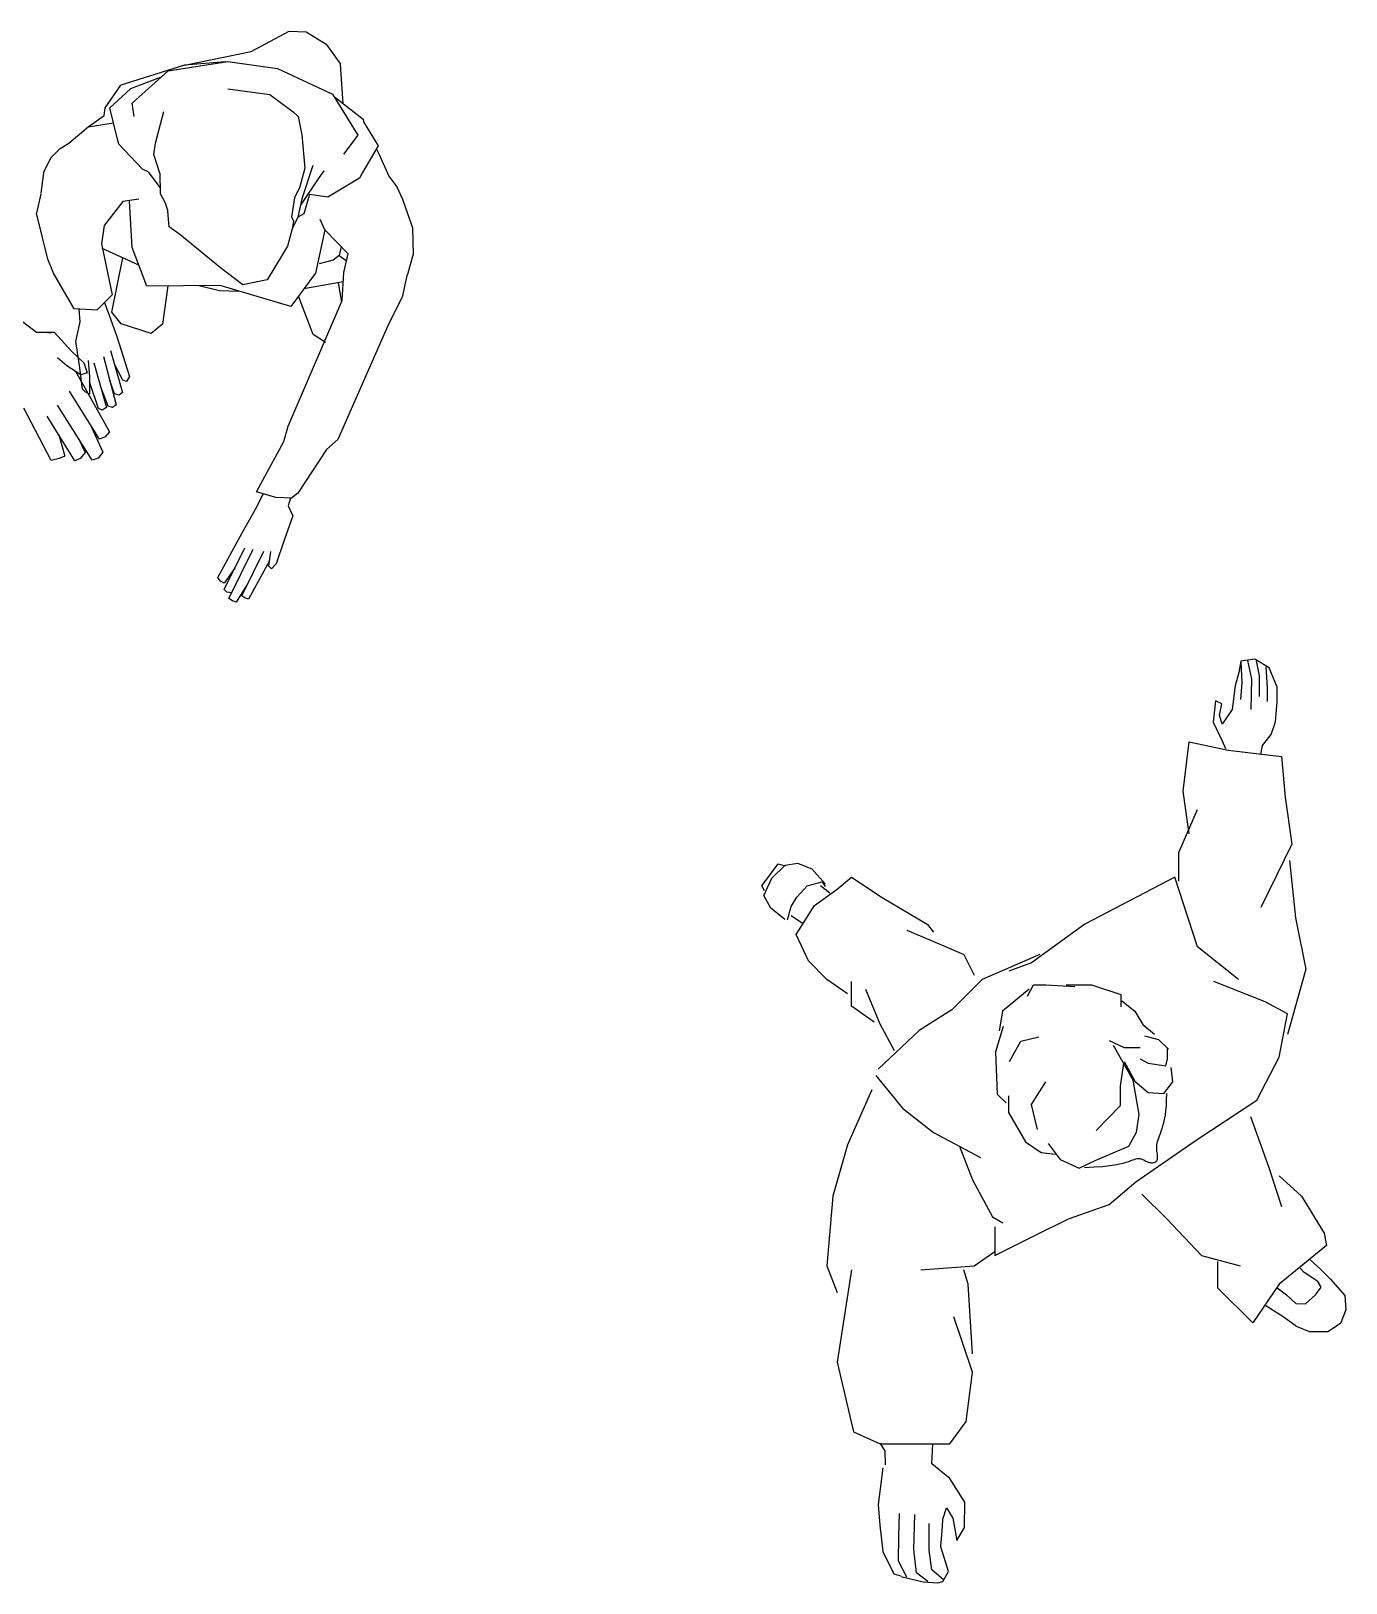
# Model space of a CAD drawing. Header units: millimetres. Extents: x 1029 to 1042.4, y 847.5 to 858.9.
# Drawn here: x 1035.211 to 1036.573, y 847.865 to 849.472 of the extents above; entities that cross this region are included whole.
import ezdxf

# ---------------------------------------------------------------- set-up
doc = ezdxf.new("R2010")
doc.units = ezdxf.units.MM
doc.layers.add('Mobiliario TöjiNN', color=7, linetype='Continuous')

msp = doc.modelspace()

# ---------------------------------------------------------------- linework, layer by layer
at = {"layer": 'Mobiliario TöjiNN'}
for p, q in [((1035.4387, 849.4512), (1035.4781, 849.4723)), ((1035.4781, 849.4723), (1035.4957, 849.4714)), ((1035.4957, 849.4714), (1035.5165, 849.4588)), ((1035.3696, 849.4368), (1035.4387, 849.4512)), ((1035.5165, 849.4588), (1035.5314, 849.4381)), ((1035.3696, 849.4368), (1035.3037, 849.4162)), ((1035.3527, 849.4311), (1035.4147, 849.4409)), ((1035.4122, 849.4404), (1035.3696, 849.4368)), ((1035.4147, 849.4409), (1035.4661, 849.4336)), ((1035.4661, 849.4336), (1035.5229, 849.407)), ((1035.5342, 849.397), (1035.5314, 849.4381)), ((1035.2875, 849.3927), (1035.3037, 849.4162)), ((1035.3444, 849.4242), (1035.3137, 849.4124)), ((1035.3156, 849.3976), (1035.3527, 849.4311)), ((1035.3137, 849.4124), (1035.2923, 849.3928)), ((1035.4147, 849.4126), (1035.4582, 849.4065)), ((1035.4582, 849.4065), (1035.4823, 849.3885)), ((1035.5229, 849.407), (1035.5492, 849.3645)), ((1035.525, 849.4043), (1035.5547, 849.381)), ((1035.2701, 849.3729), (1035.2864, 849.3848)), ((1035.2864, 849.3848), (1035.2875, 849.3927)), ((1035.3001, 849.3618), (1035.2923, 849.3928)), ((1035.3177, 849.3836), (1035.3156, 849.3976)), ((1035.3397, 849.3562), (1035.3483, 849.3889)), ((1035.4823, 849.3885), (1035.4873, 849.3838)), ((1035.4873, 849.3838), (1035.4911, 849.3647)), ((1035.25, 849.356), (1035.2701, 849.3729)), ((1035.2701, 849.3729), (1035.2962, 849.3773)), ((1035.5547, 849.381), (1035.5552, 849.3782)), ((1035.5552, 849.3782), (1035.5703, 849.3534)), ((1035.2408, 849.3506), (1035.25, 849.356)), ((1035.3016, 849.3551), (1035.3001, 849.3618)), ((1035.3016, 849.3551), (1035.3261, 849.3291)), ((1035.338, 849.3443), (1035.3397, 849.3562)), ((1035.4911, 849.3647), (1035.4943, 849.3303)), ((1035.5492, 849.3645), (1035.5343, 849.3448)), ((1035.5703, 849.3534), (1035.5542, 849.3258)), ((1035.2237, 849.3255), (1035.2312, 849.3409)), ((1035.2312, 849.3409), (1035.2408, 849.3506)), ((1035.3441, 849.3249), (1035.338, 849.3443)), ((1035.5682, 849.3505), (1035.5714, 849.3444)), ((1035.5714, 849.3444), (1035.5812, 849.322)), ((1035.2237, 849.3255), (1035.2209, 849.3044)), ((1035.3322, 849.3266), (1035.3261, 849.3291)), ((1035.3322, 849.3266), (1035.3443, 849.3102)), ((1035.3441, 849.3249), (1035.3444, 849.3039)), ((1035.4943, 849.3303), (1035.4891, 849.3108)), ((1035.509, 849.3201), (1035.4899, 849.2919)), ((1035.5028, 849.3331), (1035.4914, 849.2984)), ((1035.5141, 849.3275), (1035.509, 849.3201)), ((1035.551, 849.3198), (1035.5183, 849.3002)), ((1035.5542, 849.3258), (1035.551, 849.3198)), ((1035.5812, 849.322), (1035.5895, 849.311)), ((1035.2208, 849.3036), (1035.2165, 849.2835)), ((1035.3444, 849.3039), (1035.3497, 849.2942)), ((1035.4891, 849.3108), (1035.4835, 849.2995)), ((1035.4993, 849.3029), (1035.4932, 849.2828)), ((1035.5183, 849.3002), (1035.4993, 849.3029)), ((1035.5895, 849.311), (1035.5955, 849.2981)), ((1035.306, 849.2956), (1035.2864, 849.2709)), ((1035.3225, 849.2981), (1035.306, 849.2956)), ((1035.3155, 849.2482), (1035.3126, 849.2962)), ((1035.3497, 849.2942), (1035.3523, 849.2858)), ((1035.4835, 849.2995), (1035.4807, 849.2797)), ((1035.4914, 849.2984), (1035.4871, 849.2796)), ((1035.5955, 849.2981), (1035.6059, 849.2684)), ((1035.2283, 849.236), (1035.2165, 849.2835)), ((1035.2864, 849.2709), (1035.2837, 849.2519)), ((1035.354, 849.2694), (1035.3523, 849.2858)), ((1035.4807, 849.2797), (1035.4825, 849.2754)), ((1035.4871, 849.2796), (1035.4814, 849.2675)), ((1035.4825, 849.2754), (1035.4814, 849.2675)), ((1035.4932, 849.2828), (1035.4871, 849.2796)), ((1035.5149, 849.2663), (1035.5102, 849.2771)), ((1035.365, 849.2614), (1035.354, 849.2694)), ((1035.407, 849.2271), (1035.365, 849.2614)), ((1035.4814, 849.2675), (1035.4764, 849.2496)), ((1035.5149, 849.2663), (1035.5055, 849.2213)), ((1035.5391, 849.2416), (1035.5149, 849.2663)), ((1035.6059, 849.2684), (1035.6067, 849.2412)), ((1035.2837, 849.2519), (1035.2949, 849.1989)), ((1035.3225, 849.2298), (1035.2846, 849.2469)), ((1035.3308, 849.208), (1035.3155, 849.2482)), ((1035.4711, 849.2407), (1035.4553, 849.2146)), ((1035.4764, 849.2496), (1035.4711, 849.2407)), ((1035.5299, 849.2396), (1035.5236, 849.2349)), ((1035.5321, 849.249), (1035.5299, 849.2396)), ((1035.5299, 849.2396), (1035.5373, 849.2345)), ((1035.5347, 849.222), (1035.5391, 849.2416)), ((1035.6067, 849.2412), (1035.6005, 849.2191)), ((1035.2342, 849.2215), (1035.2283, 849.236)), ((1035.2946, 849.1809), (1035.3057, 849.2374)), ((1035.2946, 849.1809), (1035.3057, 849.2374)), ((1035.3225, 849.2298), (1035.3057, 849.2374)), ((1035.4303, 849.2093), (1035.407, 849.2271)), ((1035.5236, 849.2349), (1035.5093, 849.2312)), ((1035.5236, 849.2349), (1035.5093, 849.2312)), ((1035.2553, 849.1845), (1035.2342, 849.2215)), ((1035.4068, 849.2086), (1035.3308, 849.208)), ((1035.3526, 849.2082), (1035.347, 849.1686)), ((1035.3526, 849.2082), (1035.347, 849.1686)), ((1035.406, 849.2031), (1035.385, 849.2085)), ((1035.4797, 849.187), (1035.4068, 849.2086)), ((1035.4553, 849.2146), (1035.4303, 849.2093)), ((1035.5055, 849.2213), (1035.4797, 849.187)), ((1035.5341, 849.2124), (1035.4934, 849.2052)), ((1035.5288, 849.2114), (1035.5323, 849.1914)), ((1035.533, 849.1931), (1035.5347, 849.222)), ((1035.5957, 849.1979), (1035.6005, 849.2191)), ((1035.2949, 849.1989), (1035.2788, 849.1831)), ((1035.2868, 849.191), (1035.2894, 849.184)), ((1035.4261, 849.2026), (1035.406, 849.2031)), ((1035.4772, 849.0628), (1035.533, 849.1931)), ((1035.503, 849.1578), (1035.4878, 849.1978)), ((1035.5957, 849.1979), (1035.5813, 849.1693)), ((1035.2788, 849.1831), (1035.2553, 849.1845)), ((1035.2617, 849.171), (1035.2607, 849.1842)), ((1035.2894, 849.184), (1035.2906, 849.1806)), ((1035.2906, 849.1806), (1035.2993, 849.1568)), ((1035.3043, 849.169), (1035.2946, 849.1809)), ((1035.3043, 849.169), (1035.2946, 849.1809)), ((1035.2021, 849.1715), (1035.2163, 849.1603)), ((1035.2163, 849.1603), (1035.2349, 849.1605)), ((1035.2282, 849.1597), (1035.2349, 849.1605)), ((1035.2349, 849.1605), (1035.2528, 849.1408)), ((1035.2572, 849.1506), (1035.2617, 849.171)), ((1035.3352, 849.159), (1035.3043, 849.169)), ((1035.3352, 849.159), (1035.3043, 849.169)), ((1035.347, 849.1686), (1035.3352, 849.159)), ((1035.347, 849.1686), (1035.3352, 849.159)), ((1035.5813, 849.1693), (1035.5285, 849.0493)), ((1035.261, 849.1259), (1035.2572, 849.1506)), ((1035.2993, 849.1568), (1035.3127, 849.1145)), ((1035.5156, 849.1496), (1035.503, 849.1578)), ((1035.5146, 849.1502), (1035.503, 849.1578)), ((1035.248, 849.1255), (1035.2381, 849.1339)), ((1035.2528, 849.1408), (1035.2654, 849.1286)), ((1035.264, 849.1012), (1035.261, 849.1259)), ((1035.2654, 849.1286), (1035.2689, 849.1181)), ((1035.2698, 849.1311), (1035.2714, 849.1139)), ((1035.2759, 849.1286), (1035.2888, 849.0823)), ((1035.2858, 849.1353), (1035.2988, 849.085)), ((1035.2931, 849.1415), (1035.3055, 849.0978)), ((1035.3057, 849.1106), (1035.297, 849.1278)), ((1035.2624, 849.1161), (1035.248, 849.1255)), ((1035.2567, 849.1199), (1035.2919, 849.0572)), ((1035.2689, 849.1181), (1035.2624, 849.1161)), ((1035.2714, 849.1139), (1035.2713, 849.0961)), ((1035.2972, 849.0965), (1035.292, 849.1112)), ((1035.3095, 849.1093), (1035.3057, 849.1106)), ((1035.3127, 849.1145), (1035.3095, 849.1093)), ((1035.2817, 849.0495), (1035.2505, 849.0993)), ((1035.2668, 849.0984), (1035.264, 849.1012)), ((1035.2713, 849.0961), (1035.2668, 849.0984)), ((1035.2805, 849.0811), (1035.2715, 849.109)), ((1035.2906, 849.0837), (1035.2827, 849.1043)), ((1035.3019, 849.095), (1035.2972, 849.0965)), ((1035.3055, 849.0978), (1035.3019, 849.095)), ((1035.2318, 849.0275), (1035.2034, 849.0817)), ((1035.274, 849.0279), (1035.2381, 849.0848)), ((1035.2844, 849.0797), (1035.2805, 849.0811)), ((1035.2888, 849.0823), (1035.2844, 849.0797)), ((1035.2952, 849.0822), (1035.2906, 849.0837)), ((1035.2988, 849.085), (1035.2952, 849.0822)), ((1035.2561, 849.0272), (1035.2276, 849.0732)), ((1035.2735, 849.062), (1035.2853, 849.0359)), ((1035.4725, 849.0471), (1035.4772, 849.0628)), ((1035.2397, 849.0541), (1035.2458, 849.0318)), ((1035.2598, 849.0503), (1035.2667, 849.0357)), ((1035.2874, 849.0519), (1035.2817, 849.0495)), ((1035.2919, 849.0572), (1035.2874, 849.0519)), ((1035.4444, 848.9949), (1035.4725, 849.0471)), ((1035.5285, 849.0493), (1035.5168, 849.0388)), ((1035.2401, 849.0293), (1035.2318, 849.0275)), ((1035.2458, 849.0318), (1035.2401, 849.0293)), ((1035.2618, 849.0296), (1035.2561, 849.0272)), ((1035.2667, 849.0357), (1035.2618, 849.0296)), ((1035.2804, 849.0299), (1035.274, 849.0279)), ((1035.2853, 849.0359), (1035.2804, 849.0299)), ((1035.5168, 849.0388), (1035.487, 848.9937)), ((1035.4644, 848.9891), (1035.4444, 848.9949)), ((1035.4446, 848.9795), (1035.4491, 848.9886)), ((1035.4491, 848.9886), (1035.4517, 848.9928)), ((1035.4807, 848.9884), (1035.4644, 848.9891)), ((1035.4796, 848.9885), (1035.4771, 848.9806)), ((1035.487, 848.9937), (1035.4807, 848.9884)), ((1035.4295, 848.9526), (1035.4446, 848.9795)), ((1035.4821, 848.9702), (1035.4728, 848.9448)), ((1035.4771, 848.9806), (1035.4821, 848.9702)), ((1035.4043, 848.9061), (1035.4295, 848.9526)), ((1035.4107, 848.8939), (1035.4321, 848.9369)), ((1035.4158, 848.8843), (1035.4408, 848.9356)), ((1035.4291, 848.8872), (1035.4518, 848.9333)), ((1035.4569, 848.918), (1035.459, 848.9331)), ((1035.4728, 848.9448), (1035.4645, 848.9202)), ((1035.4577, 848.9236), (1035.4359, 848.8838)), ((1035.4597, 848.9152), (1035.4569, 848.918)), ((1035.4645, 848.9202), (1035.4597, 848.9152)), ((1035.4071, 848.9025), (1035.4043, 848.9061)), ((1035.4108, 848.9003), (1035.4071, 848.9025)), ((1035.4219, 848.9157), (1035.4108, 848.9003)), ((1035.4135, 848.891), (1035.4107, 848.8939)), ((1035.4183, 848.8904), (1035.4135, 848.891)), ((1035.4227, 848.8986), (1035.4183, 848.8904)), ((1035.4339, 848.8978), (1035.4234, 848.8808)), ((1035.4321, 848.8852), (1035.4291, 848.8872)), ((1035.4359, 848.8838), (1035.4321, 848.8852)), ((1035.4195, 848.8821), (1035.4158, 848.8843)), ((1035.4234, 848.8808), (1035.4195, 848.8821)), ((1036.4782, 848.8215), (1036.4638, 848.8194)), ((1036.4932, 848.8127), (1036.4782, 848.8215)), ((1036.4616, 848.8079), (1036.458, 848.7941)), ((1036.4638, 848.8194), (1036.4616, 848.8079)), ((1036.4638, 848.8186), (1036.4649, 848.7973)), ((1036.4708, 848.8202), (1036.4749, 848.8007)), ((1036.4796, 848.8199), (1036.4826, 848.8042)), ((1036.4826, 848.8042), (1036.4826, 848.7829)), ((1036.4896, 848.8138), (1036.491, 848.7919)), ((1036.5013, 848.7925), (1036.4932, 848.8127)), ((1036.458, 848.7941), (1036.4547, 848.7693)), ((1036.4649, 848.7973), (1036.4635, 848.7797)), ((1036.4749, 848.8007), (1036.4741, 848.7693)), ((1036.491, 848.7919), (1036.491, 848.7776)), ((1036.5013, 848.7778), (1036.5013, 848.7925)), ((1036.4374, 848.7784), (1036.4352, 848.7563)), ((1036.444, 848.7752), (1036.4374, 848.7784)), ((1036.4418, 848.7635), (1036.444, 848.7752)), ((1036.4995, 848.7568), (1036.5013, 848.7778)), ((1036.4352, 848.7563), (1036.4444, 848.7371)), ((1036.4444, 848.7542), (1036.4418, 848.7635)), ((1036.4547, 848.7693), (1036.4444, 848.7542)), ((1036.4951, 848.7435), (1036.4995, 848.7568)), ((1036.4863, 848.7323), (1036.4951, 848.7435)), ((1036.404, 848.685), (1036.4102, 848.7358)), ((1036.4102, 848.7358), (1036.4506, 848.7273)), ((1036.4444, 848.7371), (1036.4477, 848.7289)), ((1036.4506, 848.7273), (1036.5057, 848.7209)), ((1036.4844, 848.723), (1036.4863, 848.7323)), ((1036.5057, 848.7209), (1036.5098, 848.6786)), ((1036.4102, 848.6405), (1036.404, 848.685)), ((1036.5098, 848.6786), (1036.5164, 848.6299)), ((1036.3995, 848.6214), (1036.4187, 848.6658)), ((1036.5164, 848.6299), (1036.4844, 848.5642)), ((1036.3995, 848.5916), (1036.3995, 848.6214)), ((1036.5142, 848.6129), (1036.5204, 848.5535)), ((1035.9675, 848.5868), (1035.9844, 848.6097)), ((1035.9781, 848.5948), (1035.9917, 848.6081)), ((1035.9844, 848.6097), (1035.9917, 848.6075)), ((1035.9917, 848.6081), (1036.0046, 848.6102)), ((1036.0046, 848.6102), (1036.0193, 848.6043)), ((1036.0193, 848.6043), (1036.0336, 848.5884)), ((1036.0457, 848.5833), (1036.0604, 848.5958)), ((1036.0604, 848.5958), (1036.0924, 848.5748)), ((1036.3955, 848.5958), (1036.3022, 848.5471)), ((1036.4187, 848.5237), (1036.3955, 848.5958)), ((1035.9704, 848.5815), (1035.9675, 848.5868)), ((1035.9697, 848.5767), (1035.9781, 848.5948)), ((1036.0038, 848.5751), (1036.0145, 848.5868)), ((1036.0145, 848.5868), (1036.0303, 848.591)), ((1036.0222, 848.5663), (1036.0457, 848.5833)), ((1036.038, 848.5793), (1036.0285, 848.5868)), ((1036.0303, 848.591), (1036.0332, 848.5862)), ((1035.977, 848.5636), (1035.9697, 848.5767)), ((1035.9913, 848.5519), (1035.977, 848.5636)), ((1035.9943, 848.5514), (1035.998, 848.5655)), ((1035.998, 848.5655), (1036.0038, 848.5751)), ((1036.0031, 848.5365), (1036.0222, 848.5663)), ((1036.0924, 848.5748), (1036.139, 848.5471)), ((1036.0097, 848.5477), (1035.998, 848.5556)), ((1036.139, 848.5471), (1036.1453, 848.5386)), ((1036.3022, 848.5471), (1036.2471, 848.5069)), ((1036.5204, 848.5535), (1036.5311, 848.5006)), ((1036.016, 848.5091), (1036.0031, 848.5365)), ((1036.1177, 848.5407), (1036.1537, 848.5258)), ((1036.1537, 848.5258), (1036.1769, 848.5155)), ((1036.1769, 848.5155), (1036.1875, 848.4942)), ((1036.2555, 848.5155), (1036.196, 848.4899)), ((1036.4613, 848.4899), (1036.4187, 848.5237)), ((1036.0351, 848.4899), (1036.016, 848.5091)), ((1036.2471, 848.5069), (1036.2236, 848.4984)), ((1036.5311, 848.5006), (1036.512, 848.4327)), ((1036.0564, 848.475), (1036.0351, 848.4899)), ((1036.0604, 848.4622), (1036.0604, 848.4878)), ((1036.196, 848.4899), (1036.1644, 848.4582)), ((1036.2427, 848.4724), (1036.2489, 848.4843)), ((1036.2489, 848.4843), (1036.2618, 848.4843)), ((1036.2618, 848.4843), (1036.2919, 848.4825)), ((1036.2827, 848.4843), (1036.2945, 848.4843)), ((1036.2945, 848.4843), (1036.3092, 848.4843)), ((1036.3092, 848.4843), (1036.3393, 848.4742)), ((1036.4888, 848.4665), (1036.4356, 848.4878)), ((1036.0902, 848.4433), (1036.0755, 848.4793)), ((1036.2445, 848.4798), (1036.2169, 848.4569)), ((1036.3393, 848.4742), (1036.3393, 848.4614)), ((1036.3404, 848.4678), (1036.354, 848.4569)), ((1036.0839, 848.4455), (1036.0604, 848.4622)), ((1036.1644, 848.4582), (1036.1306, 848.437)), ((1036.2169, 848.4569), (1036.2133, 848.4367)), ((1036.354, 848.4569), (1036.3621, 848.4431)), ((1036.512, 848.454), (1036.4888, 848.4665)), ((1036.5035, 848.4093), (1036.512, 848.454)), ((1036.1306, 848.437), (1036.088, 848.3968)), ((1036.1049, 848.4157), (1036.0902, 848.4433)), ((1036.2177, 848.4412), (1036.2096, 848.4149)), ((1036.3621, 848.4431), (1036.3742, 848.433)), ((1036.2243, 848.4048), (1036.236, 848.4258)), ((1036.236, 848.4258), (1036.2544, 848.4303)), ((1036.3275, 848.4266), (1036.343, 848.4194)), ((1036.3521, 848.3856), (1036.3319, 848.4213)), ((1036.343, 848.4194), (1036.3595, 848.4194)), ((1036.3639, 848.4314), (1036.3786, 848.4276)), ((1036.3786, 848.4276), (1036.3889, 848.4175)), ((1036.3878, 848.4074), (1036.3878, 848.4183)), ((1036.2096, 848.4149), (1036.2114, 848.371)), ((1036.3422, 848.4029), (1036.3386, 848.3792)), ((1036.343, 848.4048), (1036.354, 848.3845)), ((1036.3595, 848.4074), (1036.3676, 848.4029)), ((1036.3676, 848.4029), (1036.386, 848.4002)), ((1036.386, 848.4002), (1036.3878, 848.4074)), ((1036.4804, 848.3648), (1036.5035, 848.4093)), ((1036.0858, 848.3904), (1036.1133, 848.3563)), ((1036.3933, 848.3837), (1036.3915, 848.3984)), ((1036.0817, 848.3755), (1036.0564, 848.3183)), ((1036.2114, 848.371), (1036.2206, 848.3619)), ((1036.2471, 848.3601), (1036.2618, 848.3837)), ((1036.3386, 848.3792), (1036.3386, 848.359)), ((1036.3584, 848.3499), (1036.3521, 848.3856)), ((1036.354, 848.3845), (1036.3676, 848.3728)), ((1036.3676, 848.3728), (1036.3841, 848.3718)), ((1036.3841, 848.3718), (1036.3933, 848.3837)), ((1036.3869, 848.365), (1036.3871, 848.3718)), ((1036.1133, 848.3563), (1036.1453, 848.3311)), ((1036.2232, 848.3691), (1036.2232, 848.3518)), ((1036.2533, 848.3345), (1036.2471, 848.3601)), ((1036.3386, 848.359), (1036.3139, 848.3334)), ((1036.3862, 848.3537), (1036.3866, 848.359)), ((1036.3866, 848.359), (1036.3869, 848.365)), ((1036.4164, 848.3225), (1036.4804, 848.3648)), ((1036.2232, 848.3518), (1036.2408, 848.3217)), ((1036.3558, 848.3316), (1036.3584, 848.3499)), ((1036.3822, 848.3352), (1036.3831, 848.3381)), ((1036.3831, 848.3381), (1036.384, 848.3414)), ((1036.384, 848.3414), (1036.3848, 848.345)), ((1036.3848, 848.345), (1036.3856, 848.3491)), ((1036.3856, 848.3491), (1036.3862, 848.3537)), ((1036.4738, 848.3478), (1036.4929, 848.2949)), ((1036.1453, 848.3311), (1036.1942, 848.3055)), ((1036.3477, 848.3169), (1036.3558, 848.3316)), ((1036.3551, 848.28), (1036.4164, 848.3225)), ((1036.3771, 848.3201), (1036.3775, 848.3218)), ((1036.3775, 848.3218), (1036.3781, 848.3237)), ((1036.3781, 848.3237), (1036.3788, 848.3257)), ((1036.3788, 848.3257), (1036.3796, 848.3278)), ((1036.3796, 848.3278), (1036.3805, 848.3301)), ((1036.3805, 848.3301), (1036.3813, 848.3325)), ((1036.3813, 848.3325), (1036.3822, 848.3352)), ((1036.0564, 848.3183), (1036.0413, 848.2653)), ((1036.1728, 848.3161), (1036.1857, 848.2821)), ((1036.2408, 848.3217), (1036.257, 848.3106)), ((1036.257, 848.3106), (1036.2717, 848.3087)), ((1036.2643, 848.3199), (1036.2765, 848.3034)), ((1036.3128, 848.3023), (1036.3477, 848.3169)), ((1036.3766, 848.3166), (1036.3768, 848.3183)), ((1036.3766, 848.315), (1036.3766, 848.3166)), ((1036.3767, 848.3134), (1036.3766, 848.315)), ((1036.3769, 848.3118), (1036.3767, 848.3134)), ((1036.3768, 848.3183), (1036.3771, 848.3201)), ((1036.3771, 848.3103), (1036.3769, 848.3118)), ((1036.3773, 848.3089), (1036.3771, 848.3103)), ((1036.3775, 848.3076), (1036.3773, 848.3089)), ((1036.3776, 848.3064), (1036.3775, 848.3076)), ((1036.3776, 848.3053), (1036.3776, 848.3064)), ((1036.2765, 848.3034), (1036.2963, 848.2943)), ((1036.2963, 848.2943), (1036.3128, 848.3023)), ((1036.3018, 848.2951), (1036.312, 848.2955)), ((1036.312, 848.2955), (1036.3205, 848.2961)), ((1036.3205, 848.2961), (1036.3276, 848.2969)), ((1036.3276, 848.2969), (1036.3334, 848.2977)), ((1036.3334, 848.2977), (1036.3381, 848.2986)), ((1036.3381, 848.2986), (1036.342, 848.2995)), ((1036.342, 848.2995), (1036.3451, 848.3005)), ((1036.3451, 848.3005), (1036.3477, 848.3013)), ((1036.3477, 848.3013), (1036.3499, 848.3021)), ((1036.3499, 848.3021), (1036.3519, 848.3028)), ((1036.3519, 848.3028), (1036.3535, 848.3034)), ((1036.3535, 848.3034), (1036.355, 848.3038)), ((1036.355, 848.3038), (1036.3562, 848.3042)), ((1036.3562, 848.3042), (1036.3574, 848.3044)), ((1036.3574, 848.3044), (1036.3584, 848.3044)), ((1036.3584, 848.3044), (1036.3594, 848.3044)), ((1036.3594, 848.3044), (1036.3603, 848.3041)), ((1036.3603, 848.3041), (1036.3613, 848.3037)), ((1036.3613, 848.3037), (1036.3622, 848.3033)), ((1036.3622, 848.3033), (1036.3632, 848.3028)), ((1036.3632, 848.3028), (1036.3642, 848.3022)), ((1036.3642, 848.3022), (1036.3651, 848.3017)), ((1036.3651, 848.3017), (1036.3661, 848.3012)), ((1036.3661, 848.3012), (1036.3672, 848.3007)), ((1036.3672, 848.3007), (1036.3682, 848.3004)), ((1036.3682, 848.3004), (1036.3693, 848.3001)), ((1036.3693, 848.3001), (1036.3703, 848.3)), ((1036.3703, 848.3), (1036.3713, 848.2999)), ((1036.3713, 848.2999), (1036.3723, 848.2999)), ((1036.3723, 848.2999), (1036.3733, 848.3001)), ((1036.3733, 848.3001), (1036.3741, 848.3003)), ((1036.3741, 848.3003), (1036.3749, 848.3006)), ((1036.3749, 848.3006), (1036.3756, 848.301)), ((1036.3756, 848.301), (1036.3762, 848.3015)), ((1036.3762, 848.3015), (1036.3767, 848.302)), ((1036.3767, 848.302), (1036.377, 848.3027)), ((1036.377, 848.3027), (1036.3773, 848.3035)), ((1036.3773, 848.3035), (1036.3775, 848.3044)), ((1036.3775, 848.3044), (1036.3776, 848.3053)), ((1036.4929, 848.2949), (1036.5057, 848.2547)), ((1036.1857, 848.2821), (1036.2067, 848.244)), ((1036.3275, 848.2568), (1036.3551, 848.28)), ((1036.5035, 848.2863), (1036.5267, 848.2653)), ((1036.0413, 848.2653), (1036.0351, 848.1932)), ((1036.3613, 848.2675), (1036.3871, 848.2419)), ((1036.5267, 848.2653), (1036.5502, 848.227)), ((1036.2067, 848.244), (1036.2173, 848.2376)), ((1036.2511, 848.2249), (1036.2853, 848.2419)), ((1036.2853, 848.2419), (1036.3275, 848.2568)), ((1036.3871, 848.2419), (1036.4231, 848.2039)), ((1036.2089, 848.2334), (1036.2089, 848.21)), ((1036.5502, 848.227), (1036.5524, 848.2142)), ((1036.2089, 848.2039), (1036.2511, 848.2249)), ((1036.2089, 848.21), (1036.2089, 848.2039)), ((1036.5524, 848.2142), (1036.5035, 848.174)), ((1036.1875, 848.1932), (1036.2089, 848.2081)), ((1036.4231, 848.2039), (1036.4631, 848.1932)), ((1036.44, 848.1698), (1036.44, 848.1975)), ((1036.5348, 848.1999), (1036.5465, 848.1892)), ((1036.0351, 848.1932), (1036.0457, 848.1655)), ((1036.0604, 848.1889), (1036.0457, 848.0934)), ((1036.1324, 848.1889), (1036.1875, 848.1932)), ((1036.1813, 848.174), (1036.1769, 848.1889)), ((1036.5292, 848.1863), (1036.5252, 848.1908)), ((1036.5436, 848.177), (1036.5292, 848.1863)), ((1036.5465, 848.1892), (1036.5561, 848.1796)), ((1036.5561, 848.1796), (1036.5715, 848.1623)), ((1036.1857, 848.1019), (1036.1813, 848.174)), ((1036.476, 848.1339), (1036.44, 848.1698)), ((1036.5035, 848.174), (1036.476, 848.1339)), ((1036.5013, 848.1703), (1036.5112, 848.1629)), ((1036.5112, 848.1629), (1036.5208, 848.1541)), ((1036.5307, 848.1536), (1036.541, 848.1629)), ((1036.541, 848.1629), (1036.5469, 848.1709)), ((1036.5469, 848.1709), (1036.5436, 848.177)), ((1036.5715, 848.1623), (1036.5726, 848.1474)), ((1036.5087, 848.1395), (1036.4896, 848.1517)), ((1036.5208, 848.1541), (1036.5307, 848.1536)), ((1036.5726, 848.1474), (1036.5671, 848.1333)), ((1036.1857, 848.083), (1036.1666, 848.1403)), ((1036.5215, 848.1301), (1036.5087, 848.1395)), ((1036.5348, 848.1246), (1036.5215, 848.1301)), ((1036.5671, 848.1333), (1036.5539, 848.1246)), ((1036.5539, 848.1246), (1036.5348, 848.1246)), ((1036.0457, 848.0934), (1036.0626, 848.0213)), ((1036.1791, 848.0319), (1036.1857, 848.083)), ((1036.0626, 848.0213), (1036.0902, 848.0088)), ((1036.1622, 848.0088), (1036.1791, 848.0319)), ((1036.0898, 848.0093), (1036.095, 848.0013)), ((1036.0902, 848.0088), (1036.1622, 848.0088)), ((1036.095, 848.0013), (1036.0953, 847.987)), ((1036.1438, 847.988), (1036.1449, 848.0088)), ((1036.1622, 847.9729), (1036.1438, 847.988)), ((1036.0931, 847.984), (1036.088, 847.946)), ((1036.178, 847.9484), (1036.1622, 847.9729)), ((1036.088, 847.946), (1036.0898, 847.9244)), ((1036.1097, 847.9135), (1036.1104, 847.9364)), ((1036.1552, 847.9306), (1036.1589, 847.9425)), ((1036.1589, 847.9425), (1036.1655, 847.9316)), ((1036.1776, 847.922), (1036.178, 847.9484)), ((1036.0898, 847.9244), (1036.0928, 847.897)), ((1036.1251, 847.8992), (1036.1262, 847.9356)), ((1036.1409, 847.8986), (1036.1409, 847.926)), ((1036.153, 847.9021), (1036.1548, 847.9231)), ((1036.1548, 847.9231), (1036.1552, 847.9306)), ((1036.1655, 847.9316), (1036.1695, 847.9085)), ((1036.1695, 847.9085), (1036.1776, 847.922)), ((1036.1093, 847.8872), (1036.1097, 847.9135)), ((1036.0928, 847.897), (1036.1045, 847.8741)), ((1036.128, 847.8752), (1036.1251, 847.8992)), ((1036.1438, 847.8781), (1036.1409, 847.8986)), ((1036.1611, 847.8765), (1036.153, 847.9021)), ((1036.1045, 847.8741), (1036.1115, 847.8718)), ((1036.1177, 847.8707), (1036.1093, 847.8872)), ((1036.1394, 847.8662), (1036.128, 847.8752)), ((1036.1559, 847.8678), (1036.1438, 847.8781)), ((1036.1552, 847.8662), (1036.1611, 847.8765)), ((1036.1115, 847.8712), (1036.1346, 847.8656)), ((1036.1346, 847.8656), (1036.1501, 847.8646)), ((1036.1501, 847.8646), (1036.1552, 847.8662))]:
    msp.add_line(p, q, dxfattribs=at)

doc.saveas('drawing.dxf')
